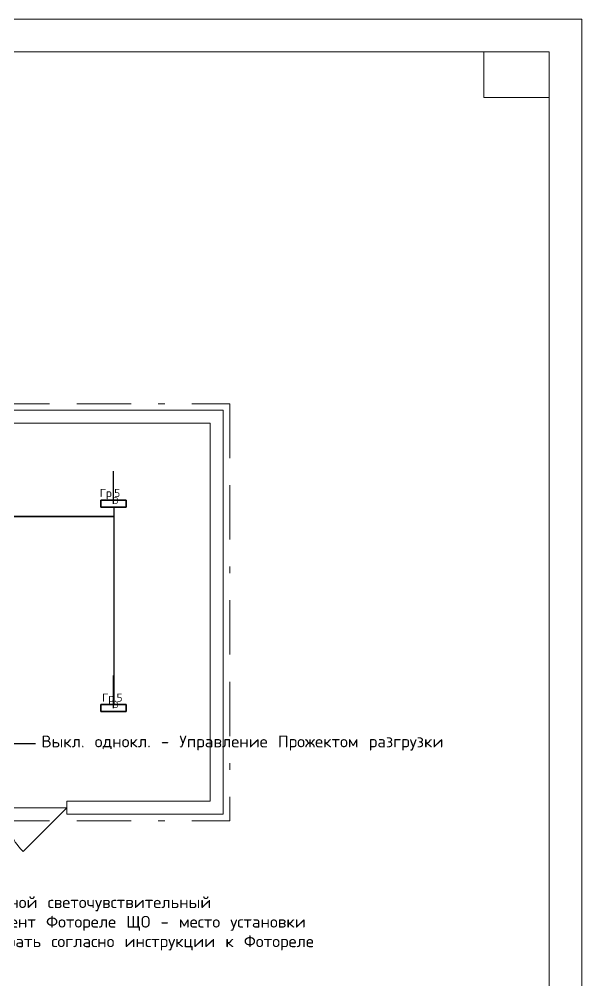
# Model space of a CAD drawing. Header units: metres. Extents: x -472 to 201, y -446 to -235.
# Drawn here: x -419.41 to -410.79, y -327.5 to -312.75 of the extents above; entities that cross this region are included whole.
import ezdxf
from ezdxf import colors
from ezdxf.entities.mleader import LeaderData, LeaderLine
from ezdxf.math import Vec2, Vec3

# ---------------------------------------------------------------- set-up
doc = ezdxf.new("R2010")
doc.units = ezdxf.units.M
doc.header["$MEASUREMENT"] = 0
doc.linetypes.add('( Border )', pattern=[1.751, 0.5, -0.25, 0.5, -0.25, 0.001, -0.25])
for name, color, linetype, lineweight in [('_Электрика', 7, 'Continuous', 15), ('Level 50', 7, 'Continuous', 0), ('Level 63', 7, 'Continuous', 0)]:
    doc.layers.add(name, color=color, linetype=linetype, lineweight=lineweight)
for name, color, linetype in [('DLXLUM', 220, 'Continuous'), ('DLXLUMEX', 220, 'Continuous'), ('Электрика', 7, 'Continuous')]:
    doc.layers.add(name, color=color, linetype=linetype)
doc.styles.get("Standard").update_dxf_attribs({"font": 'txt.shx'})

# ---------------------------------------------------------------- blocks, each defined once
blk = doc.blocks.new('*U101')
at = {"color": 1}
blk.add_line((0, 0), (0, 500), dxfattribs=at)
for p, q in [((196, 54), (-196, 54)), ((-196, 54), (-196, -54)), ((-196, 54), (-196, -54)), ((-196, -54), (-196, 54)), ((-196, 54), (-196, 54)), ((196, 54), (-196, 54)), ((-196, 54), (-196, 54)), ((-196, 54), (196, 54)), ((-196, -54), (-196, 54)), ((-196, 54), (196, 54)), ((196, -54), (196, 54)), ((196, 54), (196, 54)), ((196, -54), (196, 54)), ((196, 54), (196, 54)), ((196, 54), (196, -54)), ((196, 54), (196, -54)), ((-196, -54), (196, -54)), ((-196, -54), (196, -54)), ((196, -54), (-196, -54)), ((-196, -54), (-196, -54)), ((-196, -54), (-196, -54)), ((196, -54), (-196, -54)), ((196, -54), (196, -54)), ((196, -54), (196, -54))]:
    blk.add_line(p, q)
at = {"layer": 'DLXLUMEX', "color": 7}
blk.add_text('3', height=100, dxfattribs=at).set_placement((0, 0))
blk = doc.blocks.new('*U105')
at = {"color": 1}
blk.add_line((0, 0), (0, 500), dxfattribs=at)
for p, q in [((196, 54), (-196, 54)), ((-196, 54), (-196, -54)), ((-196, 54), (-196, -54)), ((-196, -54), (-196, 54)), ((-196, 54), (-196, 54)), ((196, 54), (-196, 54)), ((-196, 54), (-196, 54)), ((-196, 54), (196, 54)), ((-196, -54), (-196, 54)), ((-196, 54), (196, 54)), ((196, -54), (196, 54)), ((196, 54), (196, 54)), ((196, -54), (196, 54)), ((196, 54), (196, 54)), ((196, 54), (196, -54)), ((196, 54), (196, -54)), ((-196, -54), (196, -54)), ((-196, -54), (196, -54)), ((196, -54), (-196, -54)), ((-196, -54), (-196, -54)), ((-196, -54), (-196, -54)), ((196, -54), (-196, -54)), ((196, -54), (196, -54)), ((196, -54), (196, -54))]:
    blk.add_line(p, q)
at = {"layer": 'DLXLUMEX', "color": 7}
blk.add_text('3', height=100, dxfattribs=at).set_placement((0, 0))

msp = doc.modelspace()

# ---------------------------------------------------------------- linework, layer by layer
at = {"color": 1, "linetype": '( Border )', "lineweight": 13, "ltscale": 1.666667}
for p, q in [((-422.8, -318.649), (-416.185, -318.649)), ((-416.185, -318.649), (-416.185, -325.049)), ((-422.8, -325.049), (-416.185, -325.049))]:
    msp.add_line(p, q, dxfattribs=at)
at = {"color": 7, "linetype": 'Continuous', "lineweight": 13}
for p, q in [((-422.885, -318.749), (-416.285, -318.749)), ((-416.285, -318.749), (-416.285, -324.949)), ((-422.885, -318.949), (-416.485, -318.949)), ((-416.485, -318.949), (-416.485, -324.749)), ((-418.685, -324.749), (-418.685, -324.949)), ((-418.685, -324.749), (-416.485, -324.749)), ((-418.685, -324.949), (-416.285, -324.949))]:
    msp.add_line(p, q, dxfattribs=at)
at = {"color": 7, "linetype": 'Continuous', "lineweight": 0}
for p in [(-420.585, -324.849), (-419.357, -325.52)]:
    msp.add_line(p, (-418.685, -324.849), dxfattribs=at)
msp.add_arc((-418.685, -324.849), 0.95, 180, 225, dxfattribs=at)
at = {"layer": '_Электрика', "color": 2, "lineweight": 30, "true_color": 0xf1eb1f}
msp.add_lwpolyline([(-417.965, -320.252), (-417.965, -320.381), (-420.103, -320.381), (-420.103, -320.243), (-420.103, -320.381), (-422.218, -320.381), (-422.218, -320.247), (-422.218, -320.381), (-420.103, -320.381), (-417.965, -320.381), (-417.965, -323.252)], dxfattribs=at)
at = {"layer": 'Level 50', "color": 7, "linetype": 'Continuous', "lineweight": 13}
for p, q in [((-470.287, -313.25), (-411.287, -313.25)), ((-412.287, -313.25), (-412.287, -313.95)), ((-411.287, -313.25), (-411.287, -341.25)), ((-412.287, -313.95), (-411.287, -313.95))]:
    msp.add_line(p, q, dxfattribs=at)
at = {"layer": 'Level 63', "color": 7, "linetype": 'Continuous', "lineweight": 0, "flags": 128}
msp.add_lwpolyline([(-410.787, -341.75), (-472.287, -341.75), (-472.287, -312.75), (-410.787, -312.75), (-410.787, -341.75)], close=True, dxfattribs=at)

# ---------------------------------------------------------------- block references
at = {"layer": 'DLXLUM', "xscale": 0.001, "yscale": 0.001, "zscale": 0.001}
for name, p in [('*U101', (-417.969, -320.185)), ('*U105', (-417.969, -323.319))]:
    msp.add_blockref(name, p, dxfattribs=at)

# ---------------------------------------------------------------- texts
at = {"layer": '_Электрика', "linetype": 'Continuous', "lineweight": 30}
for p in [(-418.181, -320.081), (-418.145, -323.221)]:
    msp.add_text('Гр.5', height=0.1228, dxfattribs=at).set_placement(p)

# ---------------------------------------------------------------- leaders
at = {"layer": 'Электрика', "lineweight": 13}
ml = msp.add_multileader_mtext('Standard', dxfattribs=at)
ml.set_content('Выкл. однокл. - Управление Прожектом разгрузки', color=256)
ml.set_leader_properties()
ml.build(insert=Vec2(0, 0))
ml.multileader.update_dxf_attribs({"text_right_attachment_type": 6, "dogleg_length": 0.36, "arrow_head_size": 0.18})
ctx = ml.context
ctx.base_point, ctx.char_height, ctx.arrow_head_size, ctx.landing_gap_size, ctx.plane_origin = Vec3(-419.165, -323.861), 0.18, 0.18, 0.09, Vec3(-419.532, -323.551)
ctx.right_attachment = 6
notes = []
notes.append((ctx, [(0, (1, 1, 0), (-419.531, -323.861), (1, 0), 0.366, [(0, [(-421.135, -324.612)], 0, [])])]))
ctx.mtext.insert, ctx.mtext.width, ctx.mtext.flow_direction = Vec3(-419.075, -323.742), 6.40441, 5
ml = msp.add_multileader_mtext('Standard', dxfattribs=at)
ml.set_content('Выносной светочувствительный\\P элемент Фотореле ЩО - место установки подобрать согласно инструкции к Фотореле', color=256)
ml.set_leader_properties()
ml.build(insert=Vec2(0, 0))
ml.multileader.update_dxf_attribs({"text_right_attachment_type": 6, "dogleg_length": 0.36, "arrow_head_size": 0.18})
ctx = ml.context
ctx.base_point, ctx.char_height, ctx.arrow_head_size, ctx.landing_gap_size, ctx.plane_origin = Vec3(-420.352, -326.327), 0.18, 0.18, 0.09, Vec3(-417.002, -325.77)
ctx.right_attachment = 6
notes.append((ctx, [(0, (1, 1, 0), (-420.718, -326.327), (1, 0), 0.366, [(0, [(-422.222, -326.708)], 0, [])])]))
ctx.mtext.insert, ctx.mtext.width, ctx.mtext.flow_direction = Vec3(-420.262, -326.208), 5.86168, 5
for ctx, leaders in notes:
    for number, flags, end, landing, length, lines in leaders:
        leader = LeaderData()
        leader.index, (leader.has_last_leader_line, leader.has_dogleg_vector, leader.attachment_direction) = number, flags
        leader.last_leader_point, leader.dogleg_vector, leader.dogleg_length = Vec3(end), Vec3(landing), length
        for number, points, colour, breaks in lines:
            line = LeaderLine()
            line.index, line.vertices, line.color, line.breaks = number, Vec3.list(points), colors.encode_raw_color(colour), breaks
            leader.lines.append(line)
        ctx.leaders.append(leader)

doc.saveas('drawing.dxf')
